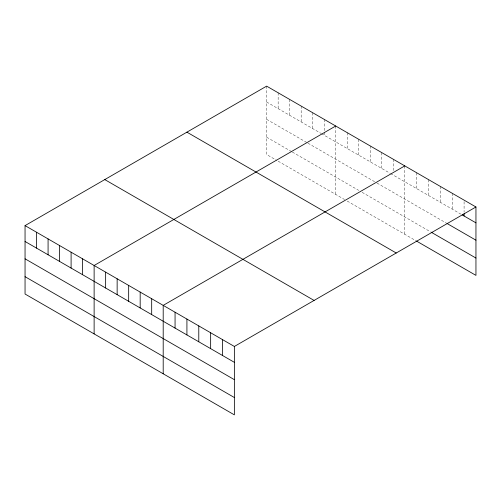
<?xml version="1.0" encoding="UTF-8"?>
<svg xmlns="http://www.w3.org/2000/svg" width="501" height="501" viewBox="0 0 501 501"><rect width="100%" height="100%" fill="white"/><g stroke="black" fill="none" stroke-linecap="round" stroke-linejoin="round"><path stroke-width="0.38" stroke-dasharray="2.5 1.88" d="M266.632 86.134L266.632 154.54L276.79 160.408M266.632 102.004L320.809 133.279M321.485 133.673L389.884 173.158M390.561 173.553L460.795 214.102M266.632 119.338L307.263 142.798M307.946 143.192L376.339 182.677M377.015 183.072L446.297 223.07M266.632 137.205L291.688 151.671M292.365 152.06L358.735 190.38M362.117 192.334L430.484 231.8M278.149 161.19L344.513 199.504M347.218 201.07L416.644 241.15M464.089 201.646L464.089 212.224M452.228 193.286L452.228 209.155M440.366 186.435L440.366 202.304M428.505 179.59L428.505 195.459M416.644 172.739L416.644 188.608M404.783 165.894L404.783 234.299M393.272 159.243L393.272 171.336M381.756 152.598L381.756 168.468M370.245 145.954L370.245 161.823M358.735 139.303L358.735 155.172M347.218 132.659L347.218 148.528M335.708 126.014L335.708 194.419M324.197 119.363L324.197 131.456M324.197 132.214L324.197 135.232M312.68 112.719L312.68 128.588M301.17 106.074L301.17 121.943M289.659 99.423L289.659 115.293M278.149 92.779L278.149 108.648"/><path stroke-width="0.75" d="M475.95 206.982L234.368 346.46L234.368 414.866L25.05 294.018L25.05 225.613L266.632 86.134L475.95 206.982L475.95 275.387L416.644 241.15M335.708 126.014L94.125 265.492L94.125 333.898M404.783 165.894L163.201 305.372L163.201 373.777M462.11 214.86L475.95 222.851M446.955 223.446L475.95 240.186M431.142 232.182L475.95 258.053M186.911 132.158L396.228 253.005M104.772 179.583L314.089 300.431M25.05 225.613L234.368 346.46M25.05 241.482L234.368 362.329M25.05 258.817L234.368 379.664M25.05 276.684L234.368 397.531M464.089 213.733L464.089 216M222.507 339.609L222.507 355.478M210.645 332.764L210.645 348.633M198.784 325.913L198.784 341.782M186.923 319.068L186.923 334.937M175.062 312.217L175.062 328.086M151.684 298.721L151.684 314.59M140.174 292.077L140.174 307.946M128.663 285.432L128.663 301.301M117.146 278.781L117.146 294.651M105.636 272.137L105.636 288.006M82.615 258.842L82.615 274.711M71.098 252.197L71.098 268.066M59.588 245.553L59.588 261.422M48.077 238.902L48.077 254.771M36.56 232.257L36.56 248.127"/></g></svg>
